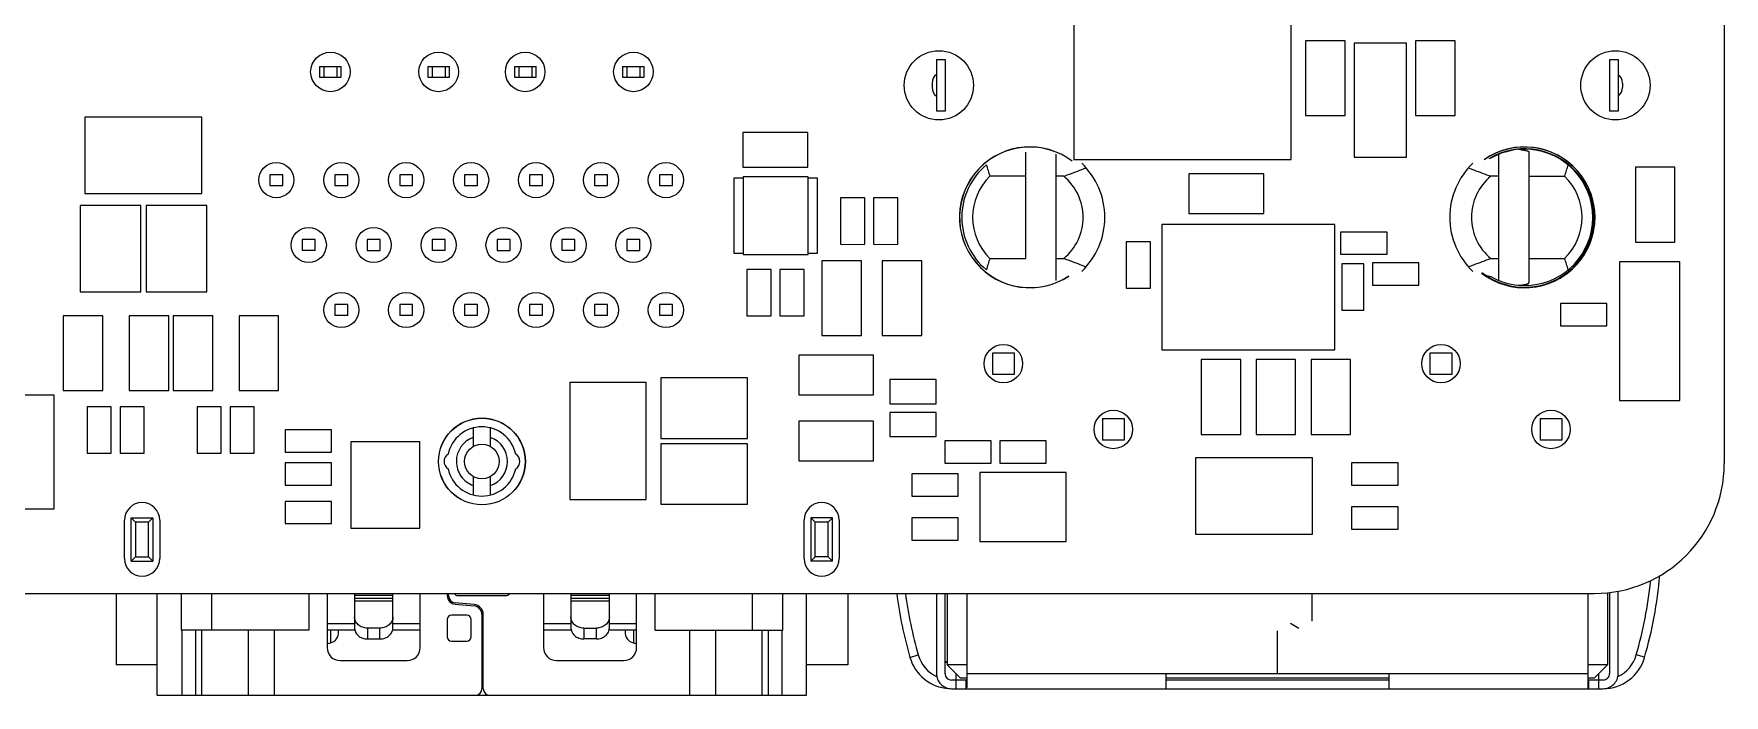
# Model space of a CAD drawing. Header units: millimetres. Extents: x 15 to 418, y 12 to 300.
# Drawn here: x 327.73 to 366.79, y 121.02 to 136.3 of the extents above; entities that cross this region are included whole.
import ezdxf

# ---------------------------------------------------------------- set-up
doc = ezdxf.new("R2010")
doc.units = ezdxf.units.MM
doc.header["$LTSCALE"] = 23.1
doc.layers.get('0').update_dxf_attribs({"linetype": 'CONTINUOUS'})

msp = doc.modelspace()

# ---------------------------------------------------------------- linework, layer by layer
at = {"color": 7, "linetype": 'Continuous'}
for p, q in [((366.786, 195.052), (366.786, 126.372)), ((351.759, 136.647), (351.759, 133.397)), ((356.779, 133.397), (356.779, 136.647)), ((358.028, 136.14), (357.114, 136.14)), ((357.114, 136.14), (357.114, 134.413)), ((358.028, 134.413), (358.028, 136.14)), ((359.444, 136.083), (358.238, 136.083)), ((358.238, 136.083), (358.238, 133.454)), ((359.444, 133.454), (359.444, 136.083)), ((360.568, 136.14), (359.654, 136.14)), ((359.654, 136.14), (359.654, 134.413)), ((360.568, 134.413), (360.568, 136.14)), ((331.617, 134.38), (328.914, 134.38)), ((328.914, 134.38), (328.914, 132.616)), ((331.617, 132.616), (331.617, 134.38)), ((357.114, 134.413), (358.028, 134.413)), ((359.654, 134.413), (360.568, 134.413)), ((345.613, 134.025), (344.113, 134.025)), ((344.113, 134.025), (344.113, 133.225)), ((345.613, 133.225), (345.613, 134.025)), ((362.176, 133.634), (362.077, 133.634)), ((362.275, 133.634), (362.222, 133.634)), ((344.113, 133.225), (345.613, 133.225)), ((351.759, 133.397), (356.779, 133.397)), ((358.238, 133.454), (359.444, 133.454)), ((365.648, 133.219), (364.734, 133.219)), ((364.734, 133.219), (364.734, 131.492)), ((365.648, 131.492), (365.648, 133.219)), ((344.121, 132.965), (343.906, 132.965)), ((343.906, 132.965), (343.906, 131.238)), ((345.621, 133.001), (344.121, 133.001)), ((344.121, 133.001), (344.121, 131.201)), ((345.621, 131.201), (345.621, 133.001)), ((345.836, 132.965), (345.621, 132.965)), ((345.836, 131.238), (345.836, 132.965)), ((356.148, 133.066), (354.421, 133.066)), ((354.421, 133.066), (354.421, 132.152)), ((356.148, 132.152), (356.148, 133.066)), ((328.914, 132.616), (331.617, 132.616)), ((346.929, 132.509), (346.369, 132.509)), ((346.369, 132.509), (346.369, 131.439)), ((346.929, 131.439), (346.929, 132.509)), ((347.691, 132.509), (347.131, 132.509)), ((347.131, 132.509), (347.131, 131.439)), ((347.691, 131.439), (347.691, 132.509)), ((330.204, 132.339), (328.804, 132.339)), ((328.804, 132.339), (328.804, 130.339)), ((330.204, 130.339), (330.204, 132.339)), ((331.728, 132.339), (330.328, 132.339)), ((330.328, 132.339), (330.328, 130.339)), ((331.728, 130.339), (331.728, 132.339)), ((354.421, 132.152), (356.148, 132.152)), ((357.793, 131.9), (353.793, 131.9)), ((353.793, 131.9), (353.793, 129)), ((357.793, 129), (357.793, 131.9)), ((358.996, 131.723), (357.924, 131.723)), ((357.924, 131.723), (357.924, 131.21)), ((358.996, 131.21), (358.996, 131.723)), ((343.906, 131.238), (344.121, 131.238)), ((345.621, 131.238), (345.836, 131.238)), ((346.369, 131.439), (346.392, 131.438)), ((346.392, 131.438), (346.929, 131.439)), ((347.131, 131.439), (347.154, 131.438)), ((347.154, 131.438), (347.691, 131.439)), ((353.533, 131.493), (352.973, 131.493)), ((352.973, 131.493), (352.973, 130.423)), ((353.533, 130.423), (353.533, 131.493)), ((364.734, 131.492), (365.648, 131.492)), ((344.121, 131.201), (345.621, 131.201)), ((344.746, 130.859), (344.21, 130.858)), ((344.21, 130.858), (344.21, 129.788)), ((344.77, 130.858), (344.746, 130.859)), ((344.77, 129.788), (344.77, 130.858)), ((345.508, 130.859), (344.972, 130.858)), ((344.972, 130.858), (344.972, 129.788)), ((345.532, 130.858), (345.508, 130.859)), ((345.532, 129.788), (345.532, 130.858)), ((346.852, 131.06), (345.938, 131.06)), ((345.938, 131.06), (345.938, 129.333)), ((346.852, 129.333), (346.852, 131.06)), ((348.249, 131.06), (347.335, 131.06)), ((347.335, 131.06), (347.335, 129.333)), ((348.249, 129.333), (348.249, 131.06)), ((357.924, 131.21), (358.996, 131.21)), ((358.462, 130.986), (357.949, 130.986)), ((357.949, 130.986), (357.949, 129.914)), ((358.462, 129.914), (358.462, 130.986)), ((359.732, 131.012), (358.661, 131.012)), ((358.661, 131.012), (358.661, 130.498)), ((359.732, 130.498), (359.732, 131.012)), ((365.764, 131.034), (364.364, 131.034)), ((364.364, 131.034), (364.364, 127.834)), ((365.764, 127.834), (365.764, 131.034)), ((358.661, 130.498), (359.732, 130.498)), ((328.804, 130.339), (330.204, 130.339)), ((330.328, 130.339), (331.728, 130.339)), ((352.973, 130.423), (352.996, 130.422)), ((352.996, 130.422), (353.533, 130.423)), ((364.076, 130.072), (363.004, 130.072)), ((363.004, 130.072), (363.004, 129.559)), ((364.076, 129.559), (364.076, 130.072)), ((329.326, 129.79), (328.412, 129.79)), ((328.412, 129.79), (328.412, 128.063)), ((329.326, 128.063), (329.326, 129.79)), ((330.85, 129.79), (329.936, 129.79)), ((329.936, 129.79), (329.936, 128.063)), ((330.85, 128.063), (330.85, 129.79)), ((331.866, 129.79), (330.952, 129.79)), ((330.952, 129.79), (330.952, 128.063)), ((331.866, 128.063), (331.866, 129.79)), ((333.39, 129.79), (332.476, 129.79)), ((332.476, 129.79), (332.476, 128.063)), ((333.39, 128.063), (333.39, 129.79)), ((344.21, 129.788), (344.77, 129.788)), ((344.972, 129.788), (345.532, 129.788)), ((357.949, 129.914), (358.462, 129.914)), ((345.938, 129.333), (346.852, 129.333)), ((347.335, 129.333), (348.249, 129.333)), ((363.004, 129.559), (364.076, 129.559)), ((347.131, 128.875), (345.404, 128.875)), ((345.404, 128.875), (345.404, 127.961)), ((347.131, 127.961), (347.131, 128.875)), ((349.886, 128.932), (350.386, 128.932)), ((349.886, 128.432), (349.886, 128.932)), ((350.386, 128.932), (350.386, 128.432)), ((353.793, 129), (357.793, 129)), ((359.996, 128.932), (360.496, 128.932)), ((359.996, 128.432), (359.996, 128.932)), ((360.496, 128.932), (360.496, 128.432)), ((355.615, 128.774), (354.701, 128.774)), ((354.701, 128.774), (354.701, 127.047)), ((355.615, 127.047), (355.615, 128.774)), ((356.885, 128.774), (355.971, 128.774)), ((355.971, 128.774), (355.971, 127.047)), ((356.885, 127.047), (356.885, 128.774)), ((358.155, 128.774), (357.241, 128.774)), ((357.241, 128.774), (357.241, 127.047)), ((358.155, 127.047), (358.155, 128.774)), ((341.879, 128.246), (340.115, 128.246)), ((340.115, 128.246), (340.115, 125.543)), ((341.879, 125.543), (341.879, 128.246)), ((344.22, 128.356), (342.22, 128.356)), ((342.22, 128.356), (342.22, 126.956)), ((344.22, 126.956), (344.22, 128.356)), ((347.511, 128.317), (347.51, 128.294)), ((347.51, 128.294), (347.511, 127.757)), ((348.581, 128.317), (347.511, 128.317)), ((348.581, 127.757), (348.581, 128.317)), ((350.386, 128.432), (349.886, 128.432)), ((360.496, 128.432), (359.996, 128.432)), ((328.202, 127.955), (326.996, 127.955)), ((328.202, 125.326), (328.202, 127.955)), ((328.412, 128.063), (329.326, 128.063)), ((329.936, 128.063), (330.85, 128.063)), ((330.952, 128.063), (331.866, 128.063)), ((332.476, 128.063), (333.39, 128.063)), ((345.404, 127.961), (347.131, 127.961)), ((347.511, 127.757), (348.581, 127.757)), ((364.364, 127.834), (365.764, 127.834)), ((329.5, 127.684), (328.964, 127.683)), ((328.964, 127.683), (328.964, 126.613)), ((329.523, 127.683), (329.5, 127.684)), ((329.523, 126.613), (329.523, 127.683)), ((330.262, 127.684), (329.726, 127.683)), ((329.726, 127.683), (329.726, 126.613)), ((330.285, 127.683), (330.262, 127.684)), ((330.285, 126.613), (330.285, 127.683)), ((332.04, 127.684), (331.504, 127.683)), ((331.504, 127.683), (331.504, 126.613)), ((332.063, 127.683), (332.04, 127.684)), ((332.063, 126.613), (332.063, 127.683)), ((332.802, 127.684), (332.266, 127.683)), ((332.266, 127.683), (332.266, 126.613)), ((332.825, 127.683), (332.802, 127.684)), ((332.825, 126.613), (332.825, 127.683)), ((347.131, 127.351), (345.404, 127.351)), ((345.404, 127.351), (345.404, 126.437)), ((347.131, 126.437), (347.131, 127.351)), ((347.511, 127.555), (347.51, 127.532)), ((347.51, 127.532), (347.511, 126.995)), ((348.581, 127.555), (347.511, 127.555)), ((348.581, 126.995), (348.581, 127.555)), ((352.426, 127.412), (352.926, 127.412)), ((352.426, 127.412), (352.426, 126.912)), ((352.926, 127.412), (352.926, 126.912)), ((362.536, 127.412), (363.036, 127.412)), ((362.536, 127.412), (362.536, 126.912)), ((363.036, 127.412), (363.036, 126.912)), ((334.612, 127.151), (333.54, 127.151)), ((333.54, 127.151), (333.54, 126.638)), ((334.612, 126.638), (334.612, 127.151)), ((342.22, 126.956), (344.22, 126.956)), ((347.511, 126.995), (348.581, 126.995)), ((354.701, 127.047), (355.615, 127.047)), ((355.971, 127.047), (356.885, 127.047)), ((357.241, 127.047), (358.155, 127.047)), ((328.964, 126.613), (329.523, 126.613)), ((329.726, 126.613), (330.285, 126.613)), ((331.504, 126.613), (332.063, 126.613)), ((332.266, 126.613), (332.825, 126.613)), ((333.54, 126.638), (334.612, 126.638)), ((336.654, 126.878), (335.054, 126.878)), ((335.054, 126.878), (335.054, 124.878)), ((336.654, 124.878), (336.654, 126.878)), ((344.22, 126.832), (342.22, 126.832)), ((342.22, 126.832), (342.22, 125.432)), ((344.22, 125.432), (344.22, 126.832)), ((349.852, 126.897), (348.78, 126.897)), ((348.78, 126.897), (348.78, 126.384)), ((349.852, 126.384), (349.852, 126.897)), ((351.122, 126.897), (350.05, 126.897)), ((350.05, 126.897), (350.05, 126.384)), ((351.122, 126.384), (351.122, 126.897)), ((352.926, 126.912), (352.426, 126.912)), ((363.036, 126.912), (362.536, 126.912)), ((334.612, 126.389), (333.54, 126.389)), ((333.54, 126.389), (333.54, 125.876)), ((334.612, 125.876), (334.612, 126.389)), ((345.404, 126.437), (347.131, 126.437)), ((348.78, 126.384), (349.852, 126.384)), ((351.586, 126.17), (349.586, 126.17)), ((349.586, 126.17), (349.586, 124.57)), ((350.05, 126.384), (351.122, 126.384)), ((351.586, 124.57), (351.586, 126.17)), ((357.271, 126.506), (354.568, 126.506)), ((354.568, 126.506), (354.568, 124.742)), ((357.271, 124.742), (357.271, 126.506)), ((359.25, 126.389), (358.178, 126.389)), ((358.178, 126.389), (358.178, 125.876)), ((359.25, 125.876), (359.25, 126.389)), ((333.54, 125.876), (334.612, 125.876)), ((349.09, 126.135), (348.018, 126.135)), ((348.018, 126.135), (348.018, 125.622)), ((349.09, 125.622), (349.09, 126.135)), ((358.178, 125.876), (359.25, 125.876)), ((334.612, 125.5), (333.54, 125.5)), ((333.54, 125.5), (333.54, 124.987)), ((334.612, 124.987), (334.612, 125.5)), ((340.115, 125.543), (341.879, 125.543)), ((342.22, 125.432), (344.22, 125.432)), ((348.018, 125.622), (349.09, 125.622)), ((359.25, 125.373), (358.178, 125.373)), ((358.178, 125.373), (358.178, 124.86)), ((359.25, 124.86), (359.25, 125.373)), ((326.996, 125.326), (328.202, 125.326)), ((329.829, 124.177), (329.829, 125.066)), ((330.642, 125.066), (330.642, 124.177)), ((333.54, 124.987), (334.612, 124.987)), ((345.529, 124.177), (345.529, 125.066)), ((346.342, 125.066), (346.342, 124.177)), ((349.09, 125.119), (348.018, 125.119)), ((348.018, 125.119), (348.018, 124.606)), ((349.09, 124.606), (349.09, 125.119)), ((335.054, 124.878), (336.654, 124.878)), ((348.018, 124.606), (349.09, 124.606)), ((354.568, 124.742), (357.271, 124.742)), ((358.178, 124.86), (359.25, 124.86)), ((349.586, 124.57), (351.586, 124.57)), ((313.786, 123.372), (363.786, 123.372)), ((357.261, 123.372), (357.261, 122.733)), ((356.955, 122.563), (356.767, 122.681)), ((356.461, 122.511), (356.461, 121.522))]:
    msp.add_line(p, q, dxfattribs=at)
at = {"color": 6, "linetype": 'Continuous'}
for p, q in [((334.336, 135.547), (334.836, 135.547)), ((334.336, 135.547), (334.336, 135.297)), ((334.436, 135.547), (334.436, 135.297)), ((334.736, 135.547), (334.736, 135.297)), ((334.836, 135.297), (334.836, 135.547)), ((336.836, 135.547), (337.336, 135.547)), ((336.836, 135.547), (336.836, 135.297)), ((336.936, 135.547), (336.936, 135.297)), ((337.236, 135.547), (337.236, 135.297)), ((337.336, 135.297), (337.336, 135.547)), ((338.836, 135.547), (339.336, 135.547)), ((338.836, 135.547), (338.836, 135.297)), ((338.936, 135.547), (338.936, 135.297)), ((339.236, 135.547), (339.236, 135.297)), ((339.336, 135.297), (339.336, 135.547)), ((341.336, 135.547), (341.836, 135.547)), ((341.336, 135.547), (341.336, 135.297)), ((341.436, 135.547), (341.436, 135.297)), ((341.736, 135.547), (341.736, 135.297)), ((341.836, 135.297), (341.836, 135.547)), ((348.586, 135.712), (348.786, 135.712)), ((348.586, 135.712), (348.586, 134.512)), ((348.786, 135.712), (348.786, 134.512)), ((364.136, 135.712), (364.336, 135.712)), ((364.136, 135.712), (364.136, 134.512)), ((364.336, 135.712), (364.336, 134.512)), ((334.336, 135.297), (334.836, 135.297)), ((336.836, 135.297), (337.336, 135.297)), ((338.836, 135.297), (339.336, 135.297)), ((341.336, 135.297), (341.836, 135.297)), ((348.486, 135.162), (348.486, 135.062)), ((364.436, 135.162), (364.436, 135.062)), ((348.786, 134.512), (348.586, 134.512)), ((364.336, 134.512), (364.136, 134.512)), ((350.646, 133.568), (350.646, 131.112)), ((362.191, 133.634), (362.176, 133.634)), ((362.222, 133.634), (362.191, 133.634)), ((362.276, 133.568), (362.276, 130.556)), ((351.346, 133.518), (351.346, 130.606)), ((361.576, 130.606), (361.576, 133.531)), ((362.776, 133.527), (362.776, 133.518)), ((333.486, 133.047), (333.186, 133.047)), ((333.186, 133.047), (333.186, 132.797)), ((333.186, 132.797), (333.486, 132.797)), ((333.486, 132.797), (333.486, 133.047)), ((334.986, 133.047), (334.686, 133.047)), ((334.686, 133.047), (334.686, 132.797)), ((334.686, 132.797), (334.986, 132.797)), ((334.986, 132.797), (334.986, 133.047)), ((336.486, 133.047), (336.186, 133.047)), ((336.186, 133.047), (336.186, 132.797)), ((336.186, 132.797), (336.486, 132.797)), ((336.486, 132.797), (336.486, 133.047)), ((337.986, 133.047), (337.686, 133.047)), ((337.686, 133.047), (337.686, 132.797)), ((337.686, 132.797), (337.986, 132.797)), ((337.986, 132.797), (337.986, 133.047)), ((339.486, 133.047), (339.186, 133.047)), ((339.186, 133.047), (339.186, 132.797)), ((339.186, 132.797), (339.486, 132.797)), ((339.486, 132.797), (339.486, 133.047)), ((340.986, 133.047), (340.686, 133.047)), ((340.686, 133.047), (340.686, 132.797)), ((340.686, 132.797), (340.986, 132.797)), ((340.986, 132.797), (340.986, 133.047)), ((342.486, 133.047), (342.186, 133.047)), ((342.186, 133.047), (342.186, 132.797)), ((342.186, 132.797), (342.486, 132.797)), ((342.486, 132.797), (342.486, 133.047)), ((350.646, 133.012), (349.822, 133.012)), ((351.527, 133.012), (351.346, 133.012)), ((361.576, 133.012), (361.394, 133.012)), ((362.276, 133.012), (363.099, 133.012)), ((334.236, 131.547), (333.936, 131.547)), ((333.936, 131.547), (333.936, 131.297)), ((334.236, 131.297), (333.936, 131.297)), ((334.236, 131.297), (334.236, 131.547)), ((335.736, 131.547), (335.436, 131.547)), ((335.436, 131.547), (335.436, 131.297)), ((335.436, 131.297), (335.736, 131.297)), ((335.736, 131.297), (335.736, 131.547)), ((337.236, 131.547), (336.936, 131.547)), ((336.936, 131.547), (336.936, 131.297)), ((337.236, 131.297), (336.936, 131.297)), ((337.236, 131.297), (337.236, 131.547)), ((338.736, 131.547), (338.436, 131.547)), ((338.436, 131.547), (338.436, 131.297)), ((338.436, 131.297), (338.736, 131.297)), ((338.736, 131.297), (338.736, 131.547)), ((340.236, 131.547), (339.936, 131.547)), ((339.936, 131.547), (339.936, 131.297)), ((340.236, 131.297), (339.936, 131.297)), ((340.236, 131.297), (340.236, 131.547)), ((341.736, 131.547), (341.436, 131.547)), ((341.436, 131.547), (341.436, 131.297)), ((341.436, 131.297), (341.736, 131.297)), ((341.736, 131.297), (341.736, 131.547)), ((349.822, 131.112), (350.646, 131.112)), ((351.346, 131.112), (351.527, 131.112)), ((361.394, 131.112), (361.576, 131.112)), ((362.276, 131.112), (363.099, 131.112)), ((362.176, 130.49), (362.076, 130.49)), ((362.273, 130.491), (362.176, 130.49)), ((334.986, 130.047), (334.686, 130.047)), ((334.686, 130.047), (334.686, 129.797)), ((334.986, 129.797), (334.986, 130.047)), ((336.486, 130.047), (336.186, 130.047)), ((336.186, 130.047), (336.186, 129.797)), ((336.486, 129.797), (336.486, 130.047)), ((337.986, 130.047), (337.686, 130.047)), ((337.686, 130.047), (337.686, 129.797)), ((337.986, 129.797), (337.986, 130.047)), ((339.486, 130.047), (339.186, 130.047)), ((339.186, 130.047), (339.186, 129.797)), ((339.486, 129.797), (339.486, 130.047)), ((340.986, 130.047), (340.686, 130.047)), ((340.686, 130.047), (340.686, 129.797)), ((340.986, 129.797), (340.986, 130.047)), ((342.486, 130.047), (342.186, 130.047)), ((342.186, 130.047), (342.186, 129.797)), ((342.486, 129.797), (342.486, 130.047)), ((334.986, 129.797), (334.686, 129.797)), ((336.486, 129.797), (336.186, 129.797)), ((337.986, 129.797), (337.686, 129.797)), ((339.486, 129.797), (339.186, 129.797)), ((340.986, 129.797), (340.686, 129.797)), ((342.486, 129.797), (342.186, 129.797)), ((337.886, 127.197), (337.886, 126.769)), ((338.286, 126.769), (338.286, 127.197)), ((337.886, 126.076), (337.886, 125.648)), ((338.286, 125.648), (338.286, 126.076)), ((329.986, 125.122), (330.486, 125.122)), ((330.086, 125.022), (329.986, 125.122)), ((329.986, 124.122), (329.986, 125.122)), ((330.386, 125.022), (330.086, 125.022)), ((330.086, 125.022), (330.086, 124.222)), ((330.486, 125.122), (330.386, 125.022)), ((330.386, 124.222), (330.386, 125.022)), ((330.486, 125.122), (330.486, 124.122)), ((346.186, 125.122), (345.686, 125.122)), ((345.786, 125.022), (345.686, 125.122)), ((345.686, 125.122), (345.686, 124.122)), ((346.086, 125.022), (345.786, 125.022)), ((345.786, 124.222), (345.786, 125.022)), ((346.186, 125.122), (346.086, 125.022)), ((346.086, 124.222), (346.086, 125.022)), ((346.186, 124.122), (346.186, 125.122)), ((330.086, 124.222), (329.986, 124.122)), ((330.086, 124.222), (330.386, 124.222)), ((330.486, 124.122), (330.386, 124.222)), ((345.786, 124.222), (345.686, 124.122)), ((346.086, 124.222), (345.786, 124.222)), ((346.186, 124.122), (346.086, 124.222)), ((329.986, 124.122), (330.486, 124.122)), ((346.186, 124.122), (345.686, 124.122)), ((364.336, 121.522), (364.336, 123.425)), ((329.636, 123.372), (329.636, 121.722)), ((330.586, 121.022), (330.586, 123.372)), ((331.136, 123.372), (331.136, 122.522)), ((331.836, 123.372), (331.836, 122.522)), ((334.086, 123.372), (334.086, 122.522)), ((334.511, 123.372), (334.511, 122.122)), ((335.141, 123.372), (335.141, 122.582)), ((336.031, 123.323), (335.141, 123.323)), ((335.141, 123.266), (336.031, 123.266)), ((336.031, 123.197), (335.141, 123.197)), ((336.031, 122.582), (336.031, 123.372)), ((336.661, 122.122), (336.661, 123.372)), ((337.286, 123.372), (337.286, 123.322)), ((337.316, 123.322), (337.316, 123.372)), ((337.467, 123.123), (337.903, 123.085)), ((337.906, 123.115), (337.471, 123.153)), ((337.536, 123.322), (338.636, 123.322)), ((339.511, 123.372), (339.511, 122.122)), ((340.141, 123.372), (340.141, 122.582)), ((341.031, 123.323), (340.141, 123.323)), ((340.141, 123.266), (341.031, 123.266)), ((341.031, 123.197), (340.141, 123.197)), ((341.031, 122.582), (341.031, 123.372)), ((341.661, 122.122), (341.661, 123.372)), ((342.086, 122.522), (342.086, 123.372)), ((344.336, 122.522), (344.336, 123.372)), ((345.036, 122.522), (345.036, 123.372)), ((345.586, 121.022), (345.586, 123.372)), ((346.536, 123.372), (346.536, 121.722)), ((348.586, 123.372), (348.586, 121.522)), ((348.786, 121.522), (348.786, 123.372)), ((348.836, 123.372), (348.836, 121.722)), ((349.286, 123.372), (349.286, 121.2)), ((363.636, 123.372), (363.636, 121.2)), ((364.086, 123.389), (364.086, 121.722)), ((364.136, 123.395), (364.136, 121.522)), ((335.141, 122.672), (334.511, 122.672)), ((336.661, 122.672), (336.031, 122.672)), ((337.286, 122.772), (337.286, 122.372)), ((337.736, 122.872), (337.386, 122.872)), ((337.836, 122.372), (337.836, 122.772)), ((338.086, 122.886), (338.086, 121.172)), ((338.116, 122.672), (338.086, 122.672)), ((338.116, 121.172), (338.116, 122.886)), ((340.141, 122.672), (339.511, 122.672)), ((341.661, 122.672), (341.031, 122.672)), ((334.086, 122.522), (331.136, 122.522)), ((331.152, 122.522), (331.152, 121.022)), ((331.473, 121.022), (331.473, 122.522)), ((331.609, 122.522), (331.609, 121.022)), ((332.691, 121.022), (332.691, 122.522)), ((333.286, 122.522), (333.286, 121.022)), ((335.152, 122.522), (334.511, 122.522)), ((334.586, 122.522), (334.586, 122.23)), ((334.775, 122.49), (334.773, 122.522)), ((335.731, 122.572), (335.441, 122.572)), ((335.441, 122.572), (335.441, 122.322)), ((335.441, 122.322), (335.731, 122.322)), ((335.731, 122.322), (335.731, 122.572)), ((336.661, 122.522), (336.02, 122.522)), ((337.386, 122.272), (337.736, 122.272)), ((338.116, 122.522), (338.086, 122.522)), ((340.152, 122.522), (339.511, 122.522)), ((340.441, 122.572), (340.731, 122.572)), ((340.441, 122.572), (340.441, 122.322)), ((340.731, 122.322), (340.441, 122.322)), ((340.731, 122.322), (340.731, 122.572)), ((341.661, 122.522), (341.019, 122.522)), ((341.399, 122.522), (341.396, 122.49)), ((341.586, 122.522), (341.586, 122.23)), ((342.086, 122.522), (345.036, 122.522)), ((342.886, 121.022), (342.886, 122.522)), ((343.48, 122.522), (343.48, 121.022)), ((344.563, 121.022), (344.563, 122.522)), ((344.698, 122.522), (344.698, 121.022)), ((345.02, 121.022), (345.02, 122.522)), ((347.973, 121.896), (348.165, 121.951)), ((364.947, 121.897), (364.755, 121.952)), ((330.586, 121.722), (329.636, 121.722)), ((334.811, 121.822), (336.361, 121.822)), ((339.811, 121.822), (341.361, 121.822)), ((346.536, 121.722), (345.586, 121.722)), ((349.286, 121.722), (348.836, 121.722)), ((348.836, 121.722), (349.136, 121.422)), ((349.036, 121.522), (349.036, 121.172)), ((349.286, 121.522), (363.636, 121.522)), ((353.886, 121.522), (353.886, 121.172)), ((359.036, 121.522), (359.036, 121.172)), ((364.086, 121.722), (363.636, 121.722)), ((363.786, 121.422), (364.086, 121.722)), ((363.886, 121.172), (363.886, 121.522)), ((349.265, 121.372), (348.936, 121.372)), ((348.936, 121.172), (363.986, 121.172)), ((349.136, 121.422), (349.286, 121.422)), ((349.265, 121.372), (349.265, 121.172)), ((353.886, 121.422), (359.036, 121.422)), ((359.036, 121.372), (353.886, 121.372)), ((363.636, 121.422), (363.786, 121.422)), ((363.986, 121.372), (363.657, 121.372)), ((363.657, 121.172), (363.657, 121.372)), ((330.586, 121.022), (345.586, 121.022))]:
    msp.add_line(p, q, dxfattribs=at)
at = {"color": 7, "linetype": 'Continuous'}
for centre, radius in [((348.643, 135.112), 0.8), ((364.273, 135.112), 0.8), ((334.586, 135.422), 0.457), ((337.086, 135.422), 0.457), ((339.086, 135.422), 0.457), ((341.586, 135.422), 0.457), ((333.336, 132.922), 0.406), ((334.836, 132.922), 0.406), ((336.336, 132.922), 0.406), ((337.836, 132.922), 0.406), ((339.336, 132.922), 0.406), ((340.836, 132.922), 0.406), ((342.336, 132.922), 0.406), ((334.086, 131.422), 0.406), ((335.586, 131.422), 0.406), ((337.086, 131.422), 0.406), ((338.586, 131.422), 0.406), ((340.086, 131.422), 0.406), ((341.586, 131.422), 0.406), ((334.836, 129.922), 0.406), ((336.336, 129.922), 0.406), ((337.836, 129.922), 0.406), ((339.336, 129.922), 0.406), ((340.836, 129.922), 0.406), ((342.336, 129.922), 0.406), ((350.133, 128.682), 0.445), ((360.243, 128.682), 0.445), ((338.086, 126.422), 1.003), ((338.086, 126.422), 1), ((352.673, 127.162), 0.445), ((362.783, 127.162), 0.445)]:
    msp.add_circle(centre, radius, dxfattribs=at)
at = {"color": 6, "linetype": 'Continuous'}
msp.add_circle((338.086, 126.422), 0.4, dxfattribs=at)
for centre, radius, start, end in [((348.736, 135.162), 0.25, 126.8715, 180), ((364.186, 135.162), 0.25, 0, 53.1285), ((348.736, 135.062), 0.25, 180, 233.1285), ((364.186, 135.062), 0.25, 306.8715, 360), ((362.176, 132.062), 1.575, 93.617, 119.8678), ((361.943, 132.134), 1.5, 84.5501, 86.5304), ((362.176, 132.062), 1.575, 273.6214, 86.3881), ((350.746, 132.062), 1.575, 129.6762, 230.3238), ((355.395, 134.897), 5.884, 196.0107, 198.6862), ((350.746, 132.062), 1.73, 313.7532, 46.253), ((362.176, 132.062), 1.73, 133.7534, 226.253), ((362.252, 129.623), 3.901, 102.7443, 103.4385), ((357.535, 134.894), 5.874, 341.3107, 343.9906), ((350.746, 132.062), 1.325, 134.1934, 225.8063), ((350.746, 132.062), 1.23, 309.4333, 50.5667), ((362.176, 132.062), 1.23, 129.4333, 230.5667), ((362.176, 132.062), 1.325, 314.1934, 45.8063), ((355.404, 129.224), 5.893, 161.315, 163.9864), ((357.503, 129.22), 5.908, 16.0162, 18.6807), ((362.261, 134.541), 3.942, 255.4614, 257.2534), ((362.176, 132.062), 1.575, 240.1322, 264.8369), ((338.086, 126.422), 0.8, 12.196, 167.804), ((338.085, 126.423), 0.59, 109.7867, 180.0262), ((338.086, 126.423), 0.59, 359.9728, 70.2118), ((337.411, 126.422), 0.2, 122.3251, 237.6749), ((338.761, 126.422), 0.2, 302.3251, 57.6749), ((338.086, 126.422), 0.8, 192.196, 347.804), ((338.086, 126.422), 0.59, 289.7894, 0.0245), ((355.335, 124.657), 9.8, 343.9774, 354.1625), ((355.335, 124.657), 10, 343.9776, 354.998), ((337.486, 123.322), 0.2, 180, 264.7098), ((337.486, 123.322), 0.17, 180, 265), ((337.536, 123.422), 0.1, 210.7614, 270), ((337.886, 122.886), 0.2, 0, 84.9037), ((337.886, 122.886), 0.23, 0, 85), ((338.636, 123.422), 0.1, 270, 329.2386), ((357.586, 124.657), 10, 187.387, 196.0225), ((357.586, 124.657), 9.8, 187.5378, 196.0228), ((337.386, 122.772), 0.1, 90, 180), ((337.736, 122.772), 0.1, 0, 90), ((334.526, 122.472), 0.25, 283.9929, 4), ((337.386, 122.372), 0.1, 180, 270), ((337.736, 122.372), 0.1, 270, 360), ((341.646, 122.472), 0.25, 176.0366, 256.1135), ((334.506, 122.467), 0.25, 271.074, 288.6933), ((334.811, 122.122), 0.3, 180, 270), ((336.361, 122.122), 0.3, 270, 360), ((339.811, 122.122), 0.3, 180, 270), ((341.361, 122.122), 0.3, 270, 360), ((341.665, 122.467), 0.25, 251.4131, 268.926), ((348.936, 122.172), 1, 195.9897, 266.2571), ((348.936, 122.172), 0.8, 195.985, 244.4346), ((363.986, 122.172), 1, 269.9987, 344.0112), ((363.986, 122.172), 0.8, 295.5575, 344.0176), ((348.936, 121.522), 0.35, 179.9714, 270.0286), ((348.936, 121.522), 0.15, 179.9407, 270.0593), ((348.531, 120.495), 1.312, 76.5651, 78.5675), ((363.986, 121.522), 0.35, 269.9714, 0.0286), ((363.986, 121.522), 0.15, 269.9408, 0.0593), ((337.936, 121.172), 0.15, 270, 360), ((338.266, 121.172), 0.15, 180, 270)]:
    msp.add_arc(centre, radius, start, end, dxfattribs=at)
at = {"color": 7, "linetype": 'Continuous'}
for centre, radius, start, end in [((350.743, 132.062), 1.626, 52.8897, 303.5548), ((350.746, 132.062), 1.625, 52.9441, 303.4739), ((362.173, 132.062), 1.626, 232.3016, 124.6434), ((362.172, 132.047), 1.6, 232.0297, 119.4651), ((362.176, 132.062), 1.625, 234.9513, 125.0494), ((362.176, 132.062), 1.575, 91.7849, 93.617), ((362.171, 132.027), 1.61, 89.8328, 91.5704), ((362.176, 132.062), 1.575, 86.3881, 88.4021), ((363.786, 126.372), 3, 270, 360), ((330.236, 125.066), 0.406, 0, 180), ((345.936, 125.066), 0.406, 0, 180), ((330.236, 124.177), 0.406, 180, 360), ((345.936, 124.177), 0.406, 180, 360)]:
    msp.add_arc(centre, radius, start, end, dxfattribs=at)
at = {"color": 6, "linetype": 'Continuous'}
for points, knots in [([(362.086, 133.627), (362.09, 133.626), (362.105, 133.625), (362.121, 133.623), (362.132, 133.621)], [0, 0, 0, 0, 0.25878, 1, 1, 1, 1]), ([(362.132, 133.621), (362.136, 133.621), (362.15, 133.619), (362.163, 133.617), (362.173, 133.615)], [0, 0, 0, 0, 0.261795, 1, 1, 1, 1]), ([(362.173, 133.615), (362.177, 133.614), (362.188, 133.612), (362.2, 133.609), (362.208, 133.607)], [0, 0, 0, 0, 0.265677, 1, 1, 1, 1]), ([(362.208, 133.607), (362.218, 133.605), (362.236, 133.599), (362.259, 133.59), (362.276, 133.577), (362.276, 133.568)], [0, 0, 0, 0, 0.37795, 0.667624, 1, 1, 1, 1]), ([(351.527, 133.012), (351.572, 133.028), (351.745, 133.09), (351.917, 133.156), (352.044, 133.205)], [0, 0, 0, 0, 0.257203, 1, 1, 1, 1]), ([(360.877, 133.205), (360.919, 133.189), (361.025, 133.148), (361.197, 133.083), (361.328, 133.035), (361.394, 133.012)], [0, 0, 0, 0, 0.243927, 0.616655, 1, 1, 1, 1]), ([(351.527, 131.112), (351.572, 131.097), (351.745, 131.034), (351.917, 130.969), (352.044, 130.919)], [0, 0, 0, 0, 0.257221, 1, 1, 1, 1]), ([(360.877, 130.919), (360.919, 130.936), (361.025, 130.977), (361.197, 131.041), (361.328, 131.089), (361.394, 131.112)], [0, 0, 0, 0, 0.244024, 0.616573, 1, 1, 1, 1]), ([(362.034, 130.494), (362.067, 130.496), (362.114, 130.5), (362.172, 130.509), (362.207, 130.517), (362.236, 130.525), (362.259, 130.535), (362.276, 130.547), (362.276, 130.556)], [0, 0, 0, 0, 0.384703, 0.549846, 0.691892, 0.808211, 0.897386, 1, 1, 1, 1]), ([(337.496, 126.422), (337.496, 126.362), (337.514, 126.241), (337.595, 126.078), (337.722, 125.946), (337.829, 125.888), (337.886, 125.867)], [0, 0, 0, 0, 0.249995, 0.499997, 0.749991, 1, 1, 1, 1]), ([(335.441, 122.572), (335.402, 122.572), (335.325, 122.585), (335.226, 122.642), (335.157, 122.728), (335.141, 122.798), (335.141, 122.832)], [0, 0, 0, 0, 0.266367, 0.523396, 0.766748, 1, 1, 1, 1]), ([(336.031, 122.832), (336.031, 122.798), (336.014, 122.728), (335.946, 122.642), (335.846, 122.585), (335.769, 122.572), (335.731, 122.572)], [0, 0, 0, 0, 0.233252, 0.476605, 0.733634, 1, 1, 1, 1]), ([(340.441, 122.572), (340.402, 122.572), (340.325, 122.584), (340.241, 122.633), (340.19, 122.686), (340.153, 122.745), (340.141, 122.798), (340.141, 122.832)], [0, 0, 0, 0, 0.266183, 0.522636, 0.646475, 0.767048, 1, 1, 1, 1]), ([(341.031, 122.832), (341.031, 122.798), (341.015, 122.727), (340.946, 122.642), (340.847, 122.585), (340.77, 122.572), (340.731, 122.572)], [0, 0, 0, 0, 0.233181, 0.476616, 0.733589, 1, 1, 1, 1]), ([(335.141, 122.582), (335.141, 122.548), (335.157, 122.478), (335.226, 122.392), (335.325, 122.335), (335.402, 122.322), (335.441, 122.322)], [0, 0, 0, 0, 0.233252, 0.476605, 0.733634, 1, 1, 1, 1]), ([(335.731, 122.322), (335.769, 122.322), (335.846, 122.335), (335.946, 122.392), (336.014, 122.478), (336.031, 122.548), (336.031, 122.582)], [0, 0, 0, 0, 0.266367, 0.523396, 0.766748, 1, 1, 1, 1]), ([(340.141, 122.582), (340.141, 122.548), (340.156, 122.477), (340.226, 122.392), (340.325, 122.335), (340.402, 122.322), (340.441, 122.322)], [0, 0, 0, 0, 0.233215, 0.476526, 0.733665, 1, 1, 1, 1]), ([(340.731, 122.322), (340.77, 122.322), (340.847, 122.334), (340.93, 122.383), (340.981, 122.436), (341.019, 122.495), (341.031, 122.548), (341.031, 122.582)], [0, 0, 0, 0, 0.26607, 0.522664, 0.646486, 0.767022, 1, 1, 1, 1]), ([(348.819, 121.797), (348.815, 121.797), (348.807, 121.796), (348.8, 121.791), (348.797, 121.789)], [0, 0, 0, 0, 0.530942, 1, 1, 1, 1]), ([(348.832, 121.795), (348.831, 121.796), (348.827, 121.796), (348.823, 121.797), (348.819, 121.797)], [0, 0, 0, 0, 0.263949, 1, 1, 1, 1]), ([(349.265, 121.372), (349.267, 121.372), (349.275, 121.373), (349.281, 121.379), (349.286, 121.384)], [0, 0, 0, 0, 0.215725, 1, 1, 1, 1]), ([(349.265, 121.172), (349.269, 121.172), (349.275, 121.179), (349.281, 121.189), (349.284, 121.196), (349.286, 121.2)], [0, 0, 0, 0, 0.351238, 0.634016, 1, 1, 1, 1]), ([(363.636, 121.384), (363.637, 121.382), (363.643, 121.377), (363.651, 121.372), (363.657, 121.372)], [0, 0, 0, 0, 0.300808, 1, 1, 1, 1]), ([(363.636, 121.2), (363.637, 121.196), (363.64, 121.189), (363.646, 121.179), (363.652, 121.172), (363.657, 121.172)], [0, 0, 0, 0, 0.365984, 0.648763, 1, 1, 1, 1])]:
    msp.add_open_spline(points, degree=3, knots=knots, dxfattribs=at)
msp.add_open_spline([(348.797, 121.789), (348.795, 121.786), (348.793, 121.784), (348.791, 121.781)], degree=3, dxfattribs=at)

doc.saveas('drawing.dxf')
